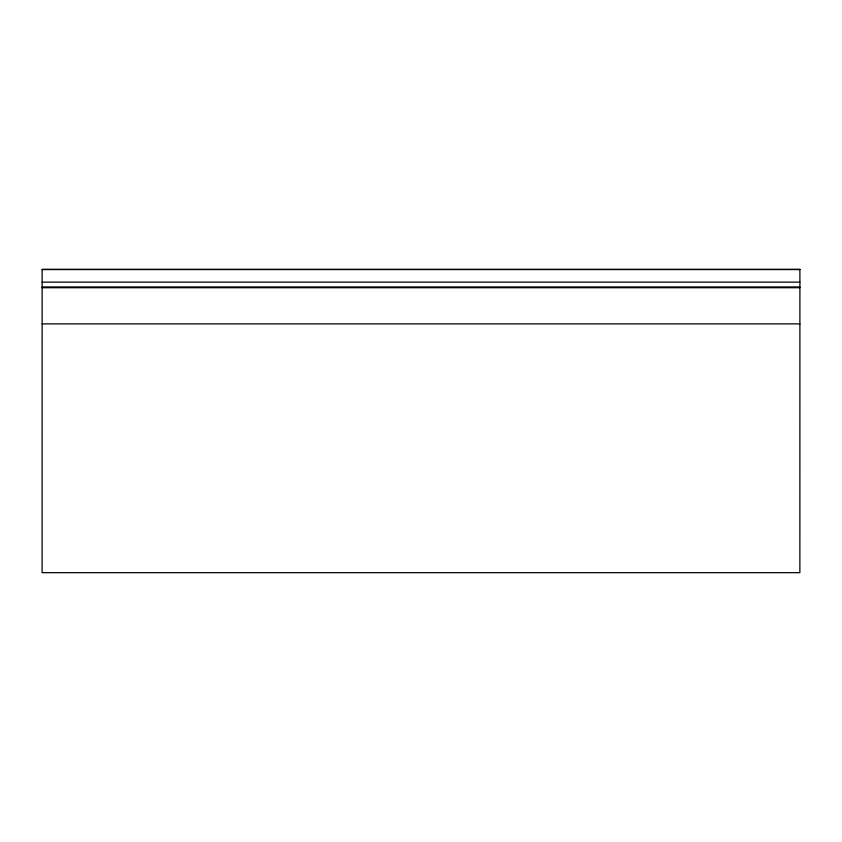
<?xml version="1.0" encoding="UTF-8"?>
<svg xmlns="http://www.w3.org/2000/svg" width="842" height="842" viewBox="0 0 842 842"><rect width="100%" height="100%" fill="white"/><g stroke="black" fill="none" stroke-linecap="round" stroke-linejoin="round"><path stroke-width="1.26" d="M42.1 269.577L799.868 269.577M42.132 282.133L799.9 282.133M42.132 286.943L799.9 286.943M42.132 287.711L799.9 287.711M42.132 323.875L799.9 323.875M799.9 269.324L42.132 269.324L42.1 572.676L799.868 572.676L799.9 269.324"/></g></svg>
